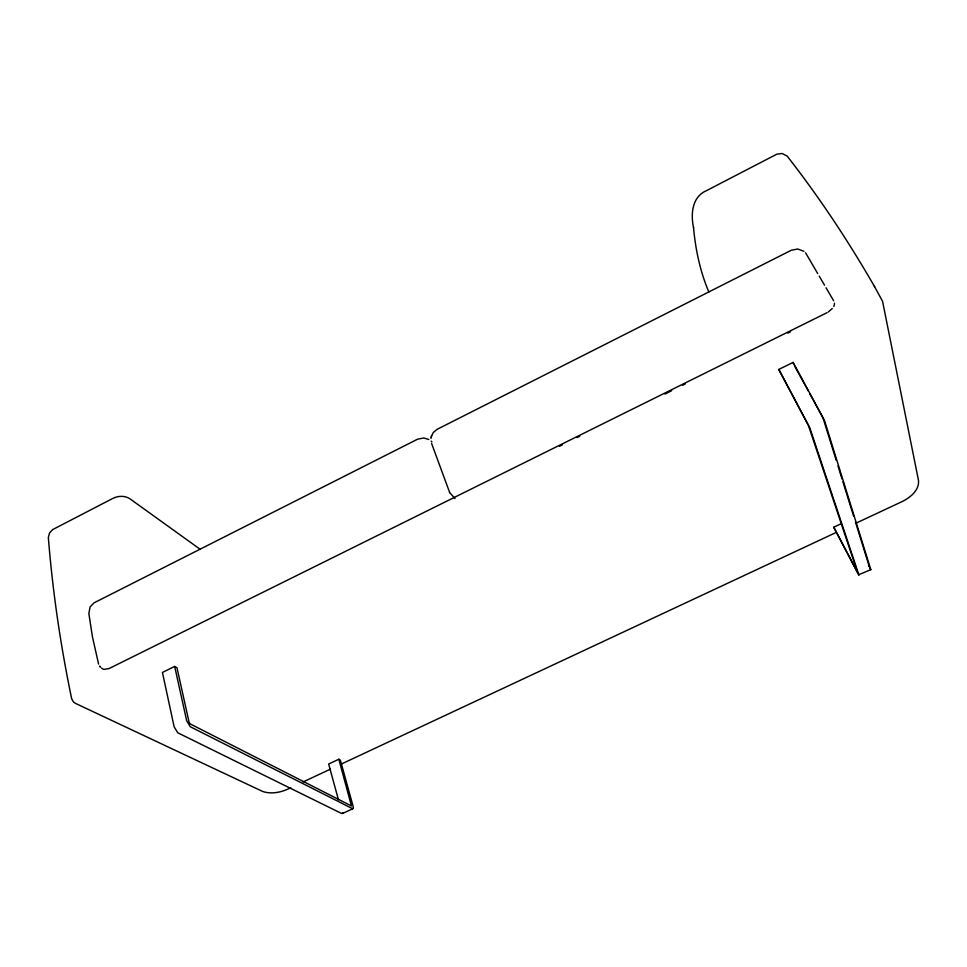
<?xml version="1.0" encoding="UTF-8"?>
<svg xmlns="http://www.w3.org/2000/svg" width="967" height="967" viewBox="0 0 967 967"><rect width="100%" height="100%" fill="white"/><g stroke="black" fill="none" stroke-linecap="round" stroke-linejoin="round"><path stroke-width="1.45" d="M858.962 575.16L809.814 427.825L778.786 369.442L793.133 362.395L824.561 420.705L870.82 569.684L858.587 574.761L833.747 527.22L841.459 523.606M431.04 438.341L431.306 436.866M431.536 436.032L433.276 432.551L437.06 429.348L791.32 250.235L797.751 249.015L803.915 251.323M431.222 437.169L431.62 435.694M342.934 812.751L341.52 813.44L177.759 732.781L174.133 726.785L162.432 672.44L174.676 666.42L176.973 667.726L189.049 722.119L190.185 723.908L351.444 805.958L338.837 759.24L328.659 764.015L338.474 799.878M832.273 308.485L828.296 311.99M827.051 312.667L109.078 668.548L103.904 669.394M559.53 446.27L562.226 444.929M577.094 437.567L579.789 436.226M664.909 394.053L671.654 390.704M682.46 385.35L685.168 384.008M787.839 333.132L790.547 331.79M342.33 813.573L352.931 808.666L353.354 807.191L340.36 760.11L338.837 759.24M290.765 787.718C282.279 792.094 271.945 794.656 262.649 791.453L75.402 703.347L73.395 701.897L71.691 698.815C60.583 645.593 52.665 591.707 48.35 537.495L49.559 532.938L52.689 529.59L111.93 498.875C117.466 495.757 124.791 495.225 130.182 498.972L200.302 549.401M303.07 781.952L330.4 769.164M341.327 764.051L836.032 532.515M856.532 522.917L902.997 501.172C910.624 497.183 919.484 490.003 918.493 480.418L882.557 301.305L874.41 286.389M870.82 569.684L869.804 568.27M352.725 808.775L190.281 726.737L186.667 720.717L174.676 666.42M428.792 439.489L423.836 437.978L417.744 439.115L93.98 602.876L90.1 606.925L88.855 613.525L92.397 636.612L98.598 664.111M431.161 441.133L431.886 441.834M449.981 492.94L455.022 498.537M449.703 492.638L431.584 443.406M100.302 666.916L99.734 666.106L100.121 666.759M874.591 286.703C848.47 241.266 819.46 197.461 787.211 156.146L782.146 153.487L776.888 154.152L706.563 190.608C691.997 196.712 690.619 214.118 693.544 227.608M805.571 252.798L817.707 273.54M819.23 276.127L824.537 285.205M826.048 287.791L833.639 300.749M868.934 566.106L869.345 566.735L855.457 522.035M794.608 365.985L808.376 391.103M809.826 393.75L822.155 416.221M833.747 527.22L857.499 572.21L808.4 425.395L778.786 369.442M822.385 416.68L823.098 418.3M708.859 292.034C700.132 271.497 695.454 249.389 693.508 227.221M793.133 362.395L793.883 364.668M823.219 418.626L836.201 460.28M837.99 466.021L842.027 478.955M842.922 481.82L853.668 516.293M102.998 669.007A11.689 8.812 -56.1 0 1 101.499 667.967M834.461 303.154A12.958 10.48 -19.4 0 1 833.856 306.503"/></g></svg>
